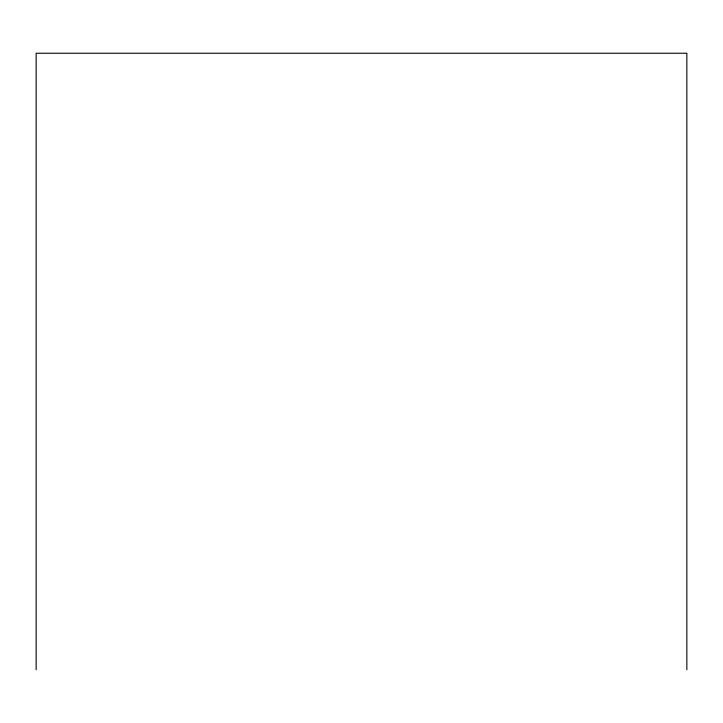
<?xml version="1.0" encoding="UTF-8"?>
<svg xmlns="http://www.w3.org/2000/svg" width="723" height="723" viewBox="0 0 723 723"><rect width="100%" height="100%" fill="white"/><g stroke="black" fill="none" stroke-linecap="round" stroke-linejoin="round"><path stroke-width="1.08" d="M686.85 669.76L686.85 53.24L36.15 53.24L36.15 669.76"/></g></svg>
